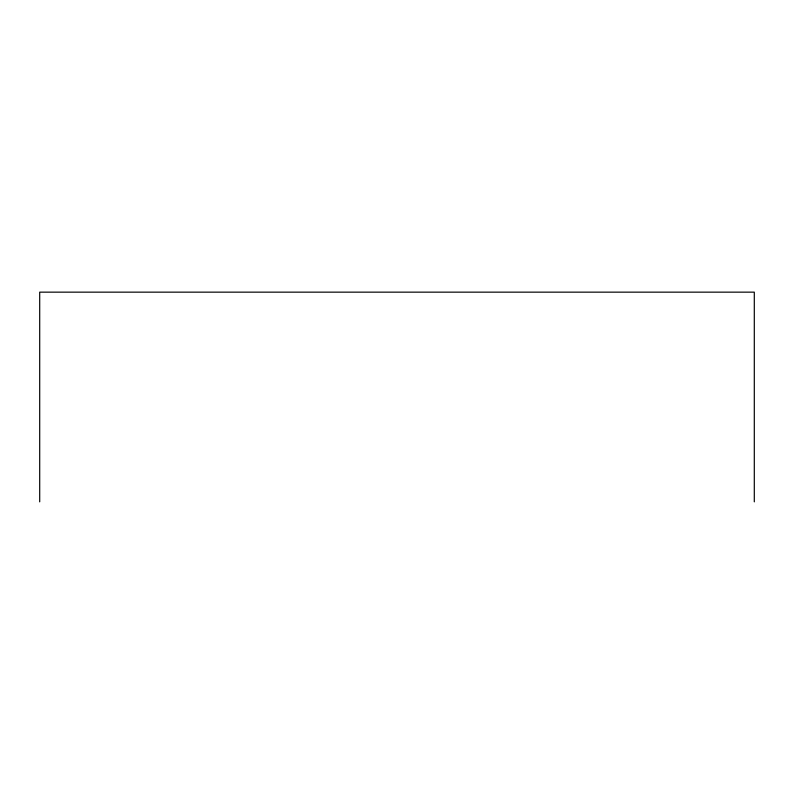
<?xml version="1.0" encoding="UTF-8"?>
<svg xmlns="http://www.w3.org/2000/svg" width="794" height="794" viewBox="0 0 794 794"><rect width="100%" height="100%" fill="white"/><g stroke="black" fill="none" stroke-linecap="round" stroke-linejoin="round"><path stroke-width="1.19" d="M754.3 501.848L754.3 292.152L39.7 292.152L39.7 501.848"/></g></svg>
